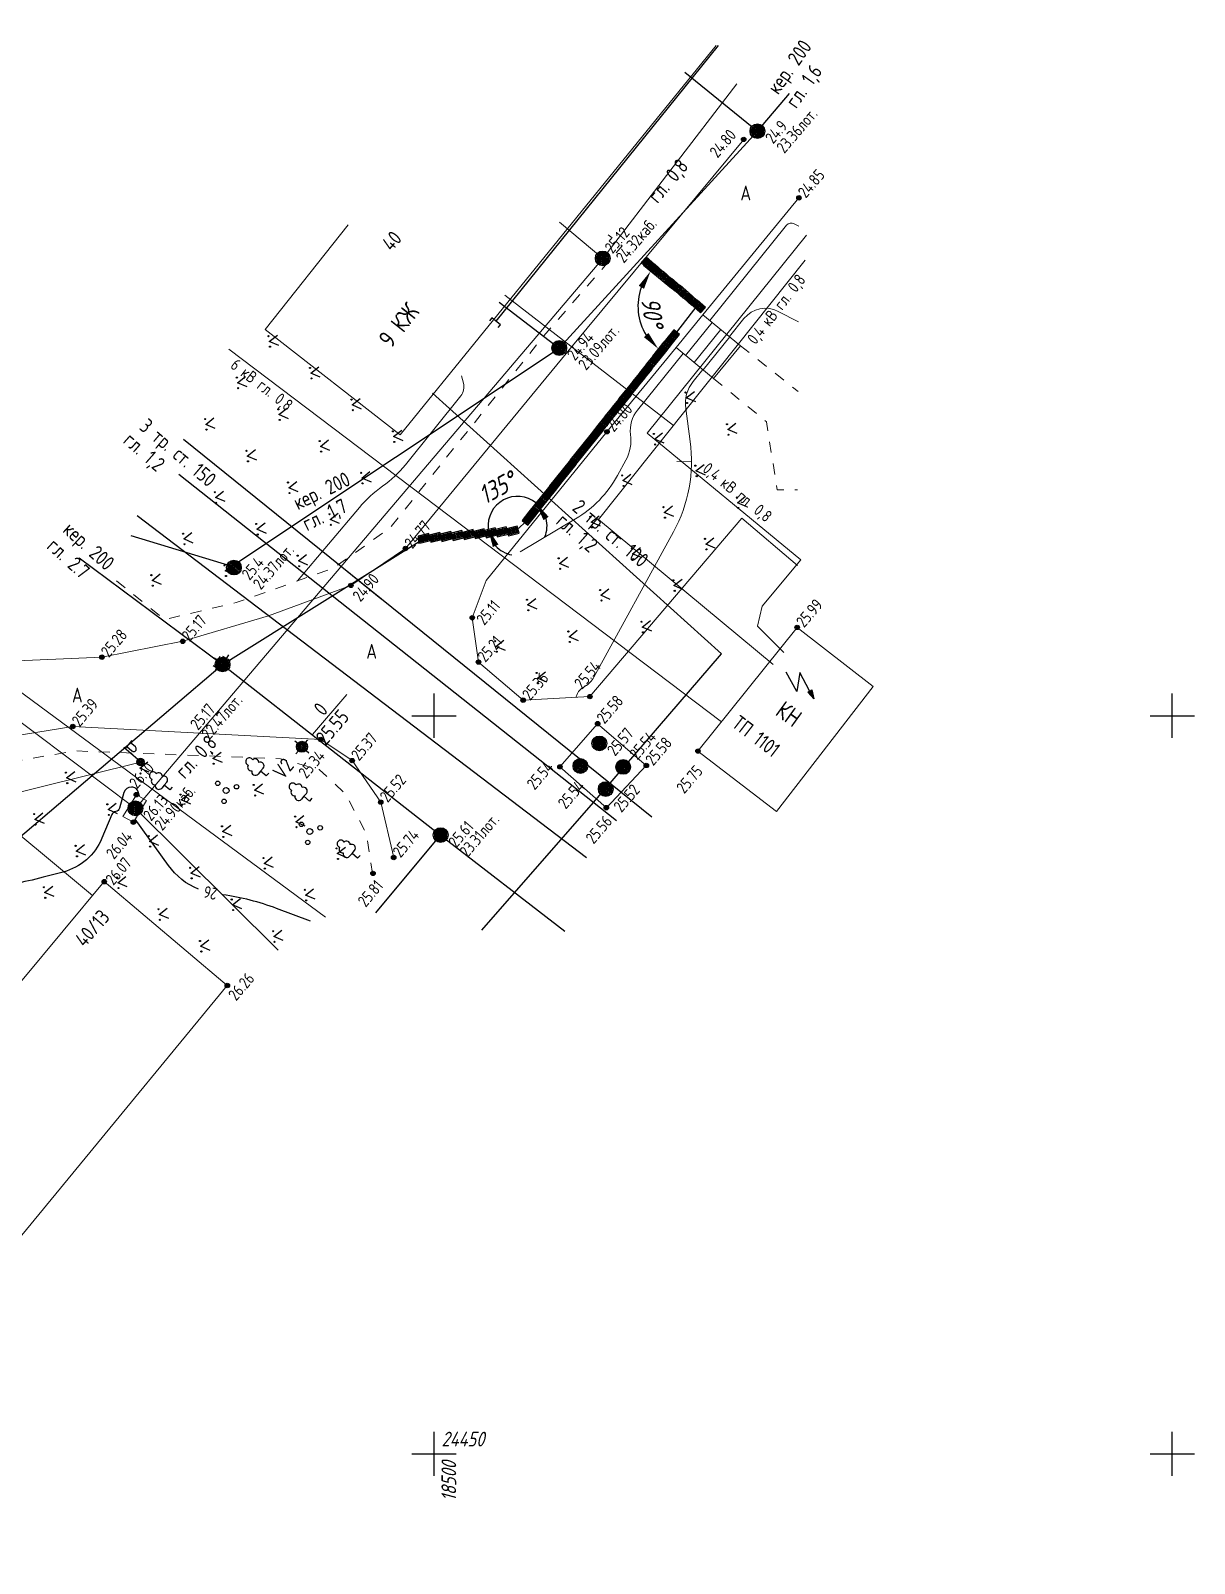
# Model space of a CAD drawing. Header units: metres. Extents: x -2 to 4153, y 0 to 2058.
# Drawn here: x 3064.7 to 3143.5, y 1448.8 to 1552.7 of the extents above; entities that cross this region are included whole.
import ezdxf
from ezdxf.enums import TextEntityAlignment as Align

# ---------------------------------------------------------------- set-up
doc = ezdxf.new("R2010")
doc.units = ezdxf.units.M
doc.linetypes.add('g5_01_5x1_5', pattern=[1.5, 0.75, -0.75])
for name, color, linetype, transparency in [('01_Геодезические пункты', 7, 'Continuous', 0.65), ('02_Сетка', 7, 'Continuous', 0.65), ('03_Здания и строения', 7, 'Continuous', 0.65), ('06_Инженерно-технические сооружения', 7, 'Continuous', 0.65), ('07_Объекты электропередачи', 7, 'Continuous', 0.65), ('10_Границы покрытий и угодий', 7, 'Continuous', 0.65), ('13_Растительность', 7, 'Continuous', 0.65), ('19_Горизонтали', 7, 'Continuous', 0.65), ('30_Канализация', 7, 'Continuous', 0.65), ('31_Водопровод', 7, 'Continuous', 0.65), ('32_Теплосеть', 7, 'Continuous', 0.65), ('33_Газопровод', 7, 'Continuous', 0.65), ('35_Телефон', 7, 'Continuous', 0.65), ('37_Кабель низкого напряжения', 7, 'Continuous', 0.65), ('38_Кабели высокого напряжения', 7, 'Continuous', 0.65), ('44_Крышки колодцев', 7, 'Continuous', 0.65), ('61_Отметки высоты поверхности', 7, 'Continuous', 0.65)]:
    doc.layers.add(name, color=color, linetype=linetype, transparency=transparency)
doc.layers.add('Сетка', color=7, linetype='Continuous')
doc.styles.add('LIKE11', font='GOST_0.TTF')
doc.styles.add('LIKE14', font='GOST_0.TTF')
doc.styles.add('LIKE17', font='GOST_0.TTF')
doc.styles.add('LIKE32', font='GOST_0.TTF')
doc.styles.add('LIKE36', font='GOST_0.TTF')
doc.styles.add('Line_GUGK', font='GOST_0.TTF')
doc.styles.add('pragmai.shx', font='GOST_0.TTF')
doc.styles.get("Standard").update_dxf_attribs({"font": '', "oblique": 15})
doc.styles.get('Standard').set_extended_font_data('GOST_type_A')
doc.linetypes.add('g5_119_1', pattern='A,4,-1,[31,GUGK_2005.shx,S=0.1,R=0,X=0,Y=0],0.35,[31,GUGK_2005.shx,S=0.08,R=0,X=0,Y=0],3.3,[31,GUGK_2005.shx,S=0.08,R=180,X=0,Y=0],0.35,[31,GUGK_2005.shx,S=0.1,R=180,X=0,Y=0],-1', length=10)
doc.linetypes.add('g5_119_3', pattern='A,4,-1,[31,GUGK_2005.shx,S=0.1,R=0,X=0,Y=0],4,[31,GUGK_2005.shx,S=0.1,R=180,X=0,Y=0],-1', length=10)
doc.linetypes.add('g5_121_g', pattern='A,4,-0.4,["Г",Line_GUGK,S=1,R=0,X=0,Y=-0.5],-1.2,12', length=17.6)
doc.linetypes.add('g5_121_kl', pattern='A,4,-0.4,["Кл",Line_GUGK,S=1,R=0,X=0,Y=-0.5],-2.2,12', length=18.6)
doc.linetypes.add('g5_122_k', pattern='A,1,-1,1.5,-0.4,["К",Line_GUGK,S=1,R=0,X=0,Y=-0.5],-1.5,1.5,-1,4,-1,4,-1,3', length=20.9)
doc.linetypes.add('g5_122_kl', pattern='A,1,-1,1.5,-0.4,["Кл",Line_GUGK,S=1,R=0,X=0,Y=-0.5],-2.4,1.5,-1,4,-1,4,-1,3', length=21.8)
doc.linetypes.add('g5_122_t', pattern='A,1,-1,1.5,-0.4,["Т",Line_GUGK,S=1,R=0,X=0,Y=-0.5],-1.5,1.5,-1,4,-1,4,-1,3', length=20.9)
doc.linetypes.add('g5_122_v', pattern='A,1,-1,1.5,-0.4,["В",Line_GUGK,S=1,R=0,X=0,Y=-0.5],-1.5,1.5,-1,4,-1,4,-1,3', length=20.9)
doc.linetypes.add('g5_133_t', pattern='A,2,[27,GUGK_2005.shx,S=0.4,R=0,X=0,Y=0],2,-1,2,[27,GUGK_2005.shx,S=0.4,R=0,X=0,Y=0],2,-1,2,[27,GUGK_2005.shx,S=0.4,R=0,X=0,Y=0],2,-0.1,["V",Line_GUGK,S=1,R=0,X=0,Y=-0.5],-1', length=15.1)
doc.dimstyles.new('ISO-25', dxfattribs={"dimtxt": 2.5, "dimasz": 2.5, "dimexe": 1.25, "dimexo": 0.625, "dimtad": 1, "dimtxsty": 'Standard', "dimcen": 2.5, "dimadec": 0, "dimazin": 0, "dimtfac": 1, "dimtmove": 0, "dimatfit": 3, "dimfxl": 1, "dimarcsym": 0})

# ---------------------------------------------------------------- blocks, each defined once
blk = doc.blocks.new('g5_012')
at = {"color": 92}
for points in [[(0, -1.5), (0, 1.5)], [(-1.5, 0), (1.5, 0)]]:
    blk.add_lwpolyline(points, dxfattribs=at)
blk = doc.blocks.new('g5_416')
at = {"color": 0}
blk.add_lwpolyline([(0.36, 0.6), (0, 0), (-0.36, 0.6)], dxfattribs=at)
for centre in [(-0.36, 0), (0.36, 0)]:
    blk.add_circle(centre, 0.0375, dxfattribs=at)
blk = doc.blocks.new('g5_330')
blk.add_hatch(color=0).paths.add_polyline_path([(0.15, 0, 1), (-0.15, 0, 1)])
at = {"color": 0}
blk.add_circle((0, 0), 0.15, dxfattribs=at)
blk = doc.blocks.new('g5_117kb')
h = blk.add_hatch(color=255)
h.paths.add_polyline_path([(0.04, 0.04), (0.46, 0.04, 0.367426), (0.04, 0.46)])
h.paths.add_polyline_path([(-0.04, 0.46, 0.367426), (-0.46, 0.04), (-0.04, 0.04)])
h.paths.add_polyline_path([(-0.04, -0.04), (-0.46, -0.04, 0.367426), (-0.04, -0.46)])
h.paths.add_polyline_path([(0.04, -0.46, 0.367426), (0.46, -0.04), (0.04, -0.04)])
at = {"color": 0}
for points in [[(-0.5, 0), (0.5, 0)], [(0, 0.5), (0, -0.5)]]:
    blk.add_lwpolyline(points, dxfattribs=at)
blk.add_circle((0, 0), 0.5, dxfattribs=at)
blk = doc.blocks.new('g5_128a')
h = blk.add_hatch(color=255)
h.paths.add_polyline_path([(-0.1625, 0.2125), (-0.3375, 0.2125), (-0.3375, -0.2125), (-0.1625, -0.2125)])
h.paths.add_polyline_path([(0.0875, 0.2125), (-0.0875, 0.2125), (-0.0875, -0.2125), (0.0875, -0.2125)])
h.paths.add_polyline_path([(0.3375, 0.2125), (0.1625, 0.2125), (0.1625, -0.2125), (0.3375, -0.2125)])
at = {"color": 0}
blk.add_lwpolyline([(-0.375, -0.25), (0.375, -0.25), (0.375, 0.25), (-0.375, 0.25)], close=True, dxfattribs=at)
for points in [[(-0.125, -0.25), (-0.125, 0.25)], [(0.125, -0.25), (0.125, 0.25)]]:
    blk.add_lwpolyline(points, dxfattribs=at)
blk = doc.blocks.new('g5_117sv')
h = blk.add_hatch(color=255)
h.paths.add_polyline_path([(-0.04, 0.46, 0.390634), (-0.46, 0, 0.11106), (-0.42, -0.2), (-0.04, 0.02)])
h.paths.add_polyline_path([(0.04, 0.02), (0.42, -0.2, 0.11106), (0.46, 0, 0.390634), (0.04, 0.46)])
h.paths.add_polyline_path([(-0.38, -0.26, 0.524447), (0.38, -0.26), (0, -0.04)])
at = {"color": 0}
for points in [[(0, 0.5), (0, 0)], [(0, 0), (-0.43, -0.25)], [(0.43, -0.25), (0, 0)]]:
    blk.add_lwpolyline(points, dxfattribs=at)
blk.add_circle((0, 0), 0.5, dxfattribs=at)
blk = doc.blocks.new('g5_121_7a')
at = {"color": 0, "lineweight": 30}
blk.add_lwpolyline([(0.25, 0.375), (0, 0.375), (0, -0.375), (0.25, -0.375)], dxfattribs=at)
blk = doc.blocks.new('g5_117t')
h = blk.add_hatch(color=255)
h.paths.add_polyline_path([(-0.04, -0.04), (-0.46, -0.04, 0.367426), (-0.04, -0.46)])
h.paths.add_polyline_path([(0.04, -0.46, 0.367426), (0.46, -0.04), (0.04, -0.04)])
h.paths.add_polyline_path([(0.46, 0.04, 0.921954), (-0.46, 0.04)])
at = {"color": 0}
for points in [[(-0.5, 0), (0.5, 0)], [(0, -0.5), (0, 0)]]:
    blk.add_lwpolyline(points, dxfattribs=at)
blk.add_circle((0, 0), 0.5, dxfattribs=at)
blk = doc.blocks.new('g5_112')
blk.add_hatch(color=0).paths.add_polyline_path([(0, 0), (0.08, 0.61), (0.36, 0.5)])
at = {"color": 0}
blk.add_lwpolyline([(0.22, 0.56), (0.75, 1.88), (-0.38, 1.2), (0.15, 2.6)], dxfattribs=at)
blk.add_lwpolyline([(0, 0), (0.08, 0.61), (0.36, 0.5)], close=True, dxfattribs=at)
blk = doc.blocks.new('g5_110_1c')
h = blk.add_hatch(color=255)
edge = h.paths.add_edge_path()
edge.add_arc((0, 0), 0.212, 0, 360)
edge = h.paths.add_edge_path(flags=16)
edge.add_arc((0, 0), 0.0975, 0, 360)
h = blk.add_hatch(color=0)
edge = h.paths.add_edge_path()
edge.add_arc((0, 0), 0.06, 0, 360)
at = {"color": 0}
for p, q in [((0, 0.25), (0, 1.5)), ((0, 1.38), (0.75, 1.38))]:
    blk.add_line(p, q, dxfattribs=at)
blk.add_lwpolyline([(0.2, 1.38), (0.2, 0.93, 1.040016), (0.55, 0.93), (0.55, 1.38)], format="xyb", dxfattribs=at)
for radius in [0.25, 0.06]:
    blk.add_circle((0, 0), radius, dxfattribs=at)
blk = doc.blocks.new('g5_005_1')
h = blk.add_hatch(color=255)
edge = h.paths.add_edge_path()
edge.add_arc((0, 0), 0.338, 0, 360)
edge = h.paths.add_edge_path(flags=16)
edge.add_arc((0, 0), 0.1, 0, 360)
at = {"color": 0}
for p, q in [((-0.625, 0), (-0.375, 0)), ((0, 0.625), (0, 0.375)), ((0.375, 0), (0.625, 0)), ((0, -0.375), (0, -0.625))]:
    blk.add_line(p, q, dxfattribs=at)
for radius in [0.375, 0.0625]:
    blk.add_circle((0, 0), radius, dxfattribs=at)
blk = doc.blocks.new('g5_394')
at = {"color": 0}
for centre, radius in [((0, 0), 0.2), ((0, 0.75), 0.15), ((-0.65, -0.37), 0.15), ((0.65, -0.37), 0.15)]:
    blk.add_circle(centre, radius, dxfattribs=at)
blk = doc.blocks.new('g5_367_1')
at = {"color": 0}
for points in [[(0, 0.5), (-0.26, 0.5)], [(0, 0.5), (0.26, 0.5)], [(0, 0), (0, 0.5)], [(0.25, 0), (0, 0)]]:
    blk.add_lwpolyline(points, dxfattribs=at)
for centre, start, end in [((-0.2, 1.16), 97.9406, 227.8197), ((0, 1.5), 90, 202.242), ((0, 1.5), 337.758, 90), ((0.2, 1.16), 312.1803, 82.0594), ((-0.26, 0.75), 115.6346, 270), ((0.26, 0.75), 270, 64.3654)]:
    blk.add_arc(centre, 0.25, start, end, dxfattribs=at)
blk = doc.blocks.new('g_scratch')
at = {"color": 0, "linetype": 'ByBlock', "lineweight": 15}
blk.add_line((0, 0), (1, 0), dxfattribs=at)
blk = doc.blocks.new('*D103')
at = {"color": 0, "lineweight": -2, "transparency": 16777216}
for start, end in [(51.2106, 185.7867), (338.2307, 14.7207), (222.2766, 258.7666)]:
    blk.add_arc((3097.68, 1519.12), 2, start, end, dxfattribs=at)
at = {"color": 0, "transparency": 16777216}
for points in [[(3099.44, 1519.51), (3099.79, 1519.74), (3098.93, 1520.67)], [(3096.01, 1517.69), (3096.39, 1517.86), (3095.69, 1518.92)]]:
    blk.add_solid(points, dxfattribs=at)
at = {"layer": 'Defpoints', "color": 0, "transparency": 16777216}
for p in [(3097.47, 1521.1), (3099.08, 1520.86, 24.75), (3097.67, 1519.12, 24.76), (3097.99, 1519.5, 24.74), (3090.95, 1518.43, 24.73)]:
    blk.add_point(p, dxfattribs=at)
at = {"color": 0, "transparency": 16777216, "insert": (3096.28, 1521.7), "char_height": 1.25, "attachment_point": 5, "rotation": 28.4987}
blk.add_mtext('135°', dxfattribs=at)
blk = doc.blocks.new('*D104')
at = {"color": 0, "lineweight": -2, "transparency": 16777216}
for p, q in [((3108.11, 1535.2), (3106.21, 1536.77)), ((3107.6, 1531.58), (3106.83, 1530.62))]:
    blk.add_line(p, q, dxfattribs=at)
blk.add_arc((3109.56, 1534), 3.72, 159.8673, 211.6418, dxfattribs=at)
at = {"color": 0, "transparency": 16777216}
for points in [[(3105.89, 1535.39), (3106.25, 1535.18), (3106.69, 1536.37)], [(3106.55, 1532.19), (3106.24, 1531.91), (3107.22, 1531.11)]]:
    blk.add_solid(points, dxfattribs=at)
at = {"layer": 'Defpoints', "color": 0, "transparency": 16777216}
for p in [(3105.89, 1534.6), (3108.35, 1535, 24.75), (3108.92, 1534.53, 24.75), (3108.27, 1532.41, 24.79), (3107.8, 1531.82, 24.79)]:
    blk.add_point(p, dxfattribs=at)
at = {"color": 0, "transparency": 16777216, "insert": (3106.81, 1533.59), "char_height": 1.25, "attachment_point": 5, "rotation": 278.4183}
blk.add_mtext('90°', dxfattribs=at)

msp = doc.modelspace()

# ---------------------------------------------------------------- linework, layer by layer
for p, q in [((3110.417, 1533.916, 24.771), (3110.082, 1533.545, 24.771)), ((3090.948, 1518.434, 24.728), (3090.978, 1517.94, 24.728)), ((3085.317, 1516.722), (3088.431, 1514.211)), ((3077.062, 1509.666), (3077.564, 1509.365)), ((3077.134, 1510.179), (3077.636, 1509.878)), ((3077.454, 1509.757), (3077.173, 1509.275)), ((3077.525, 1510.27), (3077.244, 1509.788)), ((3077.706, 1510.299), (3078.208, 1509.997)), ((3078.098, 1510.389), (3077.817, 1509.907))]:
    msp.add_line(p, q)
at = {"layer": '01_Геодезические пункты', "color": 7, "lineweight": 20, "flags": 128}
msp.add_lwpolyline([(3086.115, 1507.704), (3083.788, 1504.986)], dxfattribs=at)
at = {"layer": '03_Здания и строения', "color": 7, "linetype": 'Continuous', "lineweight": 20, "flags": 128}
for points in [[(3111.128, 1551.672), (3089.731, 1525.292), (3080.582, 1532.421), (3086.213, 1539.516)], [(3109.902, 1503.871), (3115.22, 1499.777), (3121.771, 1508.25), (3116.626, 1512.247), (3109.902, 1503.871)], [(3069.687, 1495.024), (3036.338, 1454.935), (3031.907, 1458.675), (3000.328, 1421.124), (2995.659, 1425.029), (2968.563, 1392.768), (2977.551, 1385.267), (3004.184, 1417.107), (3008.578, 1413.476), (3041.129, 1452.411), (3045.681, 1448.698), (3078.003, 1488), (3069.687, 1495.024)]]:
    msp.add_lwpolyline(points, dxfattribs=at)
at = {"layer": '06_Инженерно-технические сооружения', "color": 7, "linetype": 'Continuous', "lineweight": 20, "flags": 128}
for points in [[(3110.243, 1533.42), (3112.787, 1531.327), (3110.963, 1529.114), (3108.421, 1531.201), (3110.243, 1533.42)], [(3109.063, 1530.674), (3110.864, 1532.909)], [(3109.657, 1530.184), (3111.459, 1532.42)], [(3110.253, 1529.697), (3112.053, 1531.931)], [(3100.553, 1502.806), (3103.108, 1505.725), (3106.407, 1502.896), (3103.7, 1500.035), (3100.553, 1502.806)], [(3070.936, 1499.429), (3071.861, 1500.916), (3072.538, 1500.519), (3071.658, 1499.055), (3070.936, 1499.429)]]:
    msp.add_lwpolyline(points, dxfattribs=at)
at = {"layer": '10_Границы покрытий и угодий', "color": 7, "linetype": 'Continuous', "lineweight": 20, "flags": 128}
for points in [[(3047.108, 1511.687), (3049.873, 1515.177), (3054.053, 1511.631), (3062.753, 1509.946), (3069.527, 1510.227), (3075.005, 1511.305), (3080.804, 1513.036), (3086.394, 1515.091), (3090.087, 1517.588), (3101.296, 1531.194), (3113.002, 1545.302)], [(3116.745, 1541.341), (3110.243, 1533.42), (3108.421, 1531.201), (3103.741, 1525.499), (3095.554, 1515.417), (3094.617, 1512.901), (3095.04, 1509.9), (3098.065, 1507.315), (3102.584, 1507.561)], [(3102.584, 1507.561), (3112.875, 1519.638), (3116.643, 1516.43)], [(3089.292, 1496.661), (3088.419, 1500.405), (3086.479, 1503.224), (3084.351, 1504.653), (3067.556, 1505.531), (3062.677, 1504.733), (3059.016, 1502.68), (3057.437, 1500.789), (3042.978, 1483.196), (3032.875, 1470.857), (3023.403, 1459.444), (3003.365, 1435.026)]]:
    msp.add_lwpolyline(points, dxfattribs=at)
at = {"layer": '10_Границы покрытий и угодий', "color": 7, "linetype": 'g5_01_5x1_5', "lineweight": 20, "flags": 128}
for points in [[(3070.51, 1515.404), (3073.779, 1512.776), (3078.621, 1513.931), (3085.16, 1516.231), (3089.04, 1518.974), (3099.403, 1531.914), (3104.778, 1538.093), (3103.818, 1538.84)], [(3112.787, 1531.327), (3116.691, 1528.215)], [(3110.963, 1529.114), (3114.548, 1526.165), (3115.269, 1521.565), (3116.641, 1521.558)], [(3087.866, 1495.567), (3087.45, 1498.241), (3086.032, 1500.968), (3084.255, 1502.62), (3081.621, 1503.353), (3067.744, 1503.883), (3063.276, 1503.114), (3060.18, 1501.451), (3044.213, 1482.066), (3034.238, 1469.578), (3023.783, 1456.758), (3027.597, 1453.551)]]:
    msp.add_lwpolyline(points, dxfattribs=at)
at = {"layer": '19_Горизонтали', "color": 32, "linetype": 'Continuous', "lineweight": 20, "flags": 128}
for points, elevation in [([(3116.737, 1539.433), (3116.427, 1539.594, 0.3568407), (3115.898, 1539.483), (3110.703, 1533.042)], 25), ([(3116.71, 1532.942), (3115.347, 1533.65, 0.3568425), (3113.021, 1533.162), (3112.038, 1531.944)], 25.5), ([(3097.857, 1517.374), (3101.606, 1519.594, 0.1345766), (3104.448, 1522.533), (3105.02, 1523.576, 0.1608018), (3105.34, 1525.314), (3105.34, 1525.314, -0.2066994), (3105.798, 1526.961), (3108.9, 1530.807)], 25), ([(3093.878, 1529.281), (3094.012, 1528.798, -0.2411521), (3093.832, 1527.924), (3090.091, 1523.264, -0.0701257), (3088.539, 1521.806), (3088.539, 1521.806, 0.0641041), (3086.967, 1520.365), (3082.774, 1515.392)], 25), ([(3101.625, 1507.509), (3101.752, 1507.772, -0.1476671), (3102.13, 1508.183), (3102.261, 1508.261, 0.1345765), (3102.858, 1508.878), (3108.248, 1518.718, 0.1608039), (3109.378, 1524.846), (3109.072, 1527.069, -0.2067018), (3109.583, 1528.905), (3110.234, 1529.712)], 25.5)]:
    msp.add_lwpolyline(points, format="xyb", dxfattribs=dict(at, elevation=elevation))
at = {"layer": '19_Горизонтали', "color": 32, "linetype": 'Continuous', "lineweight": 30, "elevation": 26, "flags": 128}
for points in [[(3072.069, 1500.814), (3071.995, 1501.107, 0.3282041), (3071.621, 1501.416), (3071.525, 1501.422, 0.3509997), (3071.02, 1501.062), (3070.717, 1499.998, -0.2905339), (3070.471, 1499.778), (3070.471, 1499.778, 0.2581722), (3070.202, 1499.565), (3069.528, 1497.959, -0.2330162), (3066.904, 1495.677), (3065.547, 1495.319, -0.0227177), (3063.543, 1494.887), (3063.543, 1494.887, -0.0129575), (3061.512, 1494.598), (3060.48, 1494.479)], [(3076.073, 1494.505, -0.1413574), (3074.029, 1496.126), (3071.791, 1499.263)], [(3083.658, 1492.339), (3081.362, 1493.205, 0.0558408), (3077.717, 1494.133, 0.0558408)]]:
    msp.add_lwpolyline(points, format="xyb", dxfattribs=at)
at = {"layer": '30_Канализация', "color": 32, "linetype": 'g5_122_k', "lineweight": 30, "flags": 128}
for points in [[(3109.018, 1549.866), (3113.933, 1545.859), (3116.114, 1548.419)], [(3096.434, 1534.273), (3100.505, 1531.171), (3113.933, 1545.859)], [(3071.484, 1518.477), (3078.337, 1516.402), (3100.505, 1531.171)], [(3067.996, 1516.952), (3077.7, 1509.732), (3092.474, 1498.176)], [(3088.093, 1492.919), (3092.474, 1498.176), (3100.897, 1491.665)]]:
    msp.add_lwpolyline(points, dxfattribs=at)
at = {"layer": '30_Канализация', "color": 32, "linetype": 'g5_121_kl', "lineweight": 30, "elevation": 24.789, "flags": 128}
msp.add_lwpolyline([(3108.465, 1532.25), (3109.853, 1534.037)], dxfattribs=at)
at = {"layer": '30_Канализация', "color": 32, "linetype": 'g5_121_kl', "lineweight": 30, "flags": 128}
for points in [[(3097.614, 1518.843), (3098.362, 1519.514)], [(3077.7, 1509.732), (3091.372, 1518.283)]]:
    msp.add_lwpolyline(points, dxfattribs=at)
at = {"layer": '30_Канализация', "color": 32, "linetype": 'g5_122_kl', "lineweight": 30, "flags": 128}
msp.add_lwpolyline([(2952.099, 1391.028), (2988.346, 1436.727), (3001.279, 1442.956), (3023.626, 1470.585), (3032.856, 1462.71), (3060.167, 1494.833), (3077.7, 1509.732)], dxfattribs=at)
at = {"layer": '31_Водопровод', "color": 4, "linetype": 'g5_122_v', "lineweight": 30, "flags": 128}
for points in [[(3075.044, 1525.006), (3106.769, 1499.422)], [(3071.924, 1519.817), (3102.363, 1496.655)]]:
    msp.add_lwpolyline(points, dxfattribs=at)
at = {"layer": '32_Теплосеть', "color": 5, "linetype": 'g5_122_t', "lineweight": 30, "flags": 128}
for points in [[(3091.914, 1528.105), (3111.495, 1510.454)], [(3095.265, 1491.745), (3102.837, 1500.394), (3111.495, 1510.454)]]:
    msp.add_lwpolyline(points, dxfattribs=at)
at = {"layer": '32_Теплосеть', "color": 1, "linetype": 'g5_122_t', "lineweight": 30, "flags": 128}
msp.add_lwpolyline([(3074.745, 1522.628), (3104.389, 1499.166)], dxfattribs=at)
at = {"layer": '33_Газопровод', "color": 132, "linetype": 'g5_121_g', "lineweight": 30, "flags": 128}
msp.add_lwpolyline([(3096.239, 1532.982), (3111.286, 1551.654)], dxfattribs=at)
at = {"layer": '35_Телефон', "color": 6, "linetype": 'g5_133_t', "lineweight": 20, "flags": 128}
for points in [[(3112.532, 1549.063), (3103.456, 1537.241), (3100.523, 1539.694)], [(3103.456, 1537.241), (3071.799, 1499.989), (3051.255, 1515.415)], [(3071.799, 1499.989), (3081.476, 1490.388)]]:
    msp.add_lwpolyline(points, dxfattribs=at)
at = {"layer": '37_Кабель низкого напряжения', "color": 1, "linetype": 'g5_119_3', "lineweight": 20, "flags": 128}
for points in [[(2934.485, 1564.77), (2955.588, 1546.038), (2978.365, 1525.631), (3012.93, 1496.6), (3041.583, 1477.38), (3061.663, 1500.531), (3072.142, 1503.128)], [(3117.248, 1538.82), (3106.457, 1525.405), (3116.867, 1516.815), (3114.244, 1513.683), (3113.947, 1512.329), (3115.725, 1510.552)], [(3114.993, 1509.723), (3103.174, 1519.56), (3117.164, 1537.127)], [(3108.249, 1525.932), (3096.814, 1534.755)], [(3084.666, 1492.615), (3055.881, 1513.863)], [(3045.623, 1513.445), (3068.902, 1494.08)]]:
    msp.add_lwpolyline(points, dxfattribs=at)
at = {"layer": '38_Кабели высокого напряжения', "color": 1, "linetype": 'g5_119_1', "lineweight": 20, "flags": 128}
msp.add_lwpolyline([(3111.493, 1505.854), (3078.134, 1531.086)], dxfattribs=at)

# ---------------------------------------------------------------- block references
at = {"layer": '01_Геодезические пункты', "color": 7, "linetype": 'Continuous', "lineweight": 20, "rotation": 49.42757553168038}
msp.add_blockref('g5_005_1', (3083.08, 1504.159, 25.547), dxfattribs=at)
at = {"layer": '02_Сетка', "color": 92, "linetype": 'Continuous', "lineweight": 15, "ltscale": 0.5}
for p in [(3092.029, 1506.265), (3142.029, 1506.265), (3092.029, 1456.265), (3142.029, 1456.265)]:
    msp.add_blockref('g5_012', p, dxfattribs=at)
at = {"layer": '06_Инженерно-технические сооружения', "color": 7, "linetype": 'Continuous', "lineweight": 20}
for p, rotation in [((3106.511, 1536.898, 24.731), 137.8972527777778), ((3107.086, 1536.418, 24.734), 137.8972527777778), ((3107.661, 1535.933, 24.734), 137.8972527777778), ((3108.233, 1535.452, 24.747), 137.8972527777778), ((3108.81, 1534.969, 24.747), 137.8972527777778), ((3109.389, 1534.483, 24.771), 137.8972527777778), ((3109.971, 1533.982, 24.771), 137.8972532126398), ((3108.229, 1531.958, 24.789), 230.9635388888889), ((3107.759, 1531.369, 24.784), 230.9635388888889), ((3106.83, 1530.2, 24.754), 230.9635388888889), ((3107.294, 1530.785, 24.754), 230.9635388888889), ((3105.896, 1529.026, 24.76), 230.9635388888889), ((3106.365, 1529.615, 24.765), 230.9635388888889), ((3104.961, 1527.852, 24.768), 230.9635388888889), ((3105.427, 1528.438, 24.768), 230.9635388888889), ((3104.493, 1527.266, 24.77), 230.9635388888889), ((3103.557, 1526.088, 24.775), 230.9635388888889), ((3104.025, 1526.68, 24.769), 230.9635388888889), ((3102.623, 1524.912, 24.769), 230.9635388888889), ((3103.09, 1525.502, 24.769), 230.9635388888889), ((3101.684, 1523.739, 24.762), 230.9635388888889), ((3102.153, 1524.327, 24.774), 230.9635388888889), ((3101.217, 1523.153, 24.725), 230.9635388888889), ((3100.286, 1521.977, 24.752), 230.9635388888889), ((3100.751, 1522.566, 24.752), 230.9635388888889), ((3099.355, 1520.801, 24.752), 230.9635388888889), ((3099.817, 1521.389, 24.766), 230.9635388888889), ((3098.416, 1519.631, 24.736), 230.9635389504776), ((3098.886, 1520.213, 24.747), 230.9635388888889), ((3095.116, 1518.596, 24.751), 14.13383888888889), ((3095.867, 1518.657, 24.723), 14.13383888888889), ((3096.612, 1518.719, 24.723), 14.13383888888889), ((3097.363, 1518.781, 24.761), 14.13383888888889), ((3091.372, 1518.283, 24.728), 14.1338377312996), ((3092.121, 1518.344, 24.728), 14.13383888888889), ((3092.867, 1518.408, 24.738), 14.13383888888889), ((3093.617, 1518.468, 24.738), 14.13383888888889), ((3094.368, 1518.534, 24.734), 14.13383888888889)]:
    msp.add_blockref('g5_128a', p, dxfattribs=dict(at, rotation=rotation))
at = {"layer": '07_Объекты электропередачи', "color": 7, "linetype": 'Continuous', "lineweight": 20}
for name, p, rotation in [('g5_112', (3117.753, 1507.409), 49.46868666766576), ('g5_110_1c', (3072.142, 1503.128, 25.66), 49.42757553168038)]:
    msp.add_blockref(name, p, dxfattribs=dict(at, rotation=rotation))
at = {"layer": '13_Растительность', "color": 92, "linetype": 'Continuous', "lineweight": 20, "ltscale": 0.5, "rotation": 277.5631784342272}
for p in [(3080.865, 1531.616), (3078.716, 1528.809), (3083.672, 1529.467), (3109.113, 1527.801), (3086.48, 1527.317), (3076.567, 1526.001), (3081.523, 1526.659), (3089.287, 1525.168), (3106.964, 1524.993), (3111.92, 1525.651), (3079.374, 1523.852), (3084.33, 1524.51), (3109.771, 1522.844), (3082.181, 1521.703), (3087.138, 1522.361), (3104.815, 1522.186), (3077.225, 1521.045), (3112.578, 1520.695), (3084.989, 1519.554), (3107.622, 1520.037), (3080.032, 1518.896), (3102.665, 1519.379), (3075.076, 1518.237), (3110.429, 1517.888), (3082.839, 1516.746), (3100.516, 1516.571), (3105.473, 1517.23), (3072.926, 1515.43), (3077.883, 1516.088), (3103.323, 1514.422), (3108.28, 1515.08), (3098.367, 1513.764), (3106.131, 1512.273), (3101.174, 1511.615), (3096.218, 1510.957), (3099.025, 1508.808), (3077.05, 1503.368), (3067.137, 1502.052), (3072.093, 1502.71), (3079.857, 1501.219), (3069.944, 1499.903), (3074.901, 1500.561), (3064.988, 1499.244), (3082.664, 1499.07), (3072.751, 1497.753), (3077.708, 1498.411), (3067.795, 1497.095), (3085.472, 1496.92), (3075.559, 1495.604), (3080.515, 1496.262), (3070.602, 1494.946), (3065.646, 1494.288), (3083.323, 1494.113), (3073.41, 1492.797), (3078.366, 1493.455), (3076.217, 1490.648), (3081.173, 1491.306)]:
    msp.add_blockref('g5_416', p, dxfattribs=at)
at = {"layer": '13_Растительность', "color": 92, "linetype": 'Continuous', "lineweight": 20, "rotation": 49.46868666766576}
for name, p in [('g5_367_1', (3080.662, 1502.184)), ('g5_367_1', (3074.132, 1501.235)), ('g5_394', (3077.944, 1501.197)), ('g5_367_1', (3083.593, 1500.481)), ('g5_394', (3083.611, 1498.418)), ('g5_367_1', (3086.851, 1496.616))]:
    msp.add_blockref(name, p, dxfattribs=at)
at = {"layer": '19_Горизонтали', "color": 32, "linetype": 'Continuous', "lineweight": -3, "rotation": 178.6920101225205}
msp.add_blockref('g_scratch', (3109.467, 1523.451, 25.5), dxfattribs=at)
at = {"layer": '33_Газопровод', "color": 7, "linetype": 'Continuous', "lineweight": 20, "rotation": 231.1354320039291}
msp.add_blockref('g5_121_7a', (3096.239, 1532.982), dxfattribs=at)
at = {"layer": '44_Крышки колодцев', "color": 7, "linetype": 'Continuous', "lineweight": 20}
for name, p, rotation in [('g5_117kb', (3113.933, 1545.859, 24.898), 49.42757553168038), ('g5_117sv', (3103.456, 1537.241, 25.12), 49.46868666766576), ('g5_117kb', (3100.505, 1531.171, 24.937), 49.42757553168038), ('g5_117kb', (3078.471, 1516.301, 25.4), 49.46868666766576), ('g5_117kb', (3077.7, 1509.732, 25.172), 49.42757553168038), ('g5_117t', (3103.224, 1504.386, 25.573), 49.42757553168038), ('g5_117t', (3101.942, 1502.857, 25.538), 49.42757553168038), ('g5_117t', (3104.836, 1502.797, 25.544), 49.42757553168038), ('g5_117t', (3103.658, 1501.292, 25.516), 49.42757553168038), ('g5_117sv', (3071.799, 1499.989, 26.134), 49.42757553168038), ('g5_117kb', (3092.474, 1498.176, 25.607), 49.42757553168038)]:
    msp.add_blockref(name, p, dxfattribs=dict(at, rotation=rotation))
at = {"layer": '61_Отметки высоты поверхности', "color": 7, "linetype": 'Continuous', "lineweight": 20}
for p, rotation in [((3113.002, 1545.302, 24.8), 49.42757553168038), ((3116.745, 1541.341, 24.853), 49.42757553168038), ((3103.741, 1525.499, 24.802), 49.42757553168038), ((3090.087, 1517.588, 24.773), 49.42757553168038), ((3086.394, 1515.091, 24.903), 49.42757553168038), ((3094.617, 1512.901, 25.109), 49.42757553168038), ((3116.626, 1512.247, 25.986), 49.42757553168038), ((3075.005, 1511.305, 25.173), 49.42757553168038), ((3069.527, 1510.227, 25.285), 49.42757553168038), ((3095.04, 1509.9, 25.208), 49.42757553168038), ((3098.065, 1507.315, 25.359), 49.42757553168038), ((3102.584, 1507.561, 25.538), 49.42757553168038), ((3067.556, 1505.531, 25.387), 49.42757553168038), ((3103.108, 1505.725, 25.579), 49.42757553168038), ((3084.351, 1504.653, 25.336), 49.42757553168038), ((3086.479, 1503.224, 25.37), 49.42757553168038), ((3109.902, 1503.871, 25.752), 49.42757553168038), ((3100.553, 1502.806, 25.542), 49.42757553168038), ((3106.407, 1502.896, 25.582), 49.42757553168038), ((3071.861, 1500.916, 26.095), 49.42757553168038), ((3088.419, 1500.405, 25.518), 49.42757553168038), ((3103.7, 1500.035, 25.565), 49.42757553168038), ((3071.658, 1499.055, 26.04), 49.42757553168038), ((3089.292, 1496.661, 25.741), 49.42757553168038), ((3069.687, 1495.024, 26.072), 49.42757553168038), ((3087.892, 1495.584), 320.1837874390728), ((3078.022, 1487.992), 320.1837874390728)]:
    msp.add_blockref('g5_330', p, dxfattribs=dict(at, rotation=rotation))

# ---------------------------------------------------------------- texts
at = {"color": 7, "linetype": 'Continuous', "lineweight": 15, "ltscale": 0.5, "style": 'LIKE11'}
for s, rotation, p in [('23.36лот.', 49.42758, (3115.756, 1544.298)), ('24.9', 49.42758, (3114.996, 1544.949)), ('24.32каб.', 49.46869, (3104.884, 1536.867)), ('25.12', 49.46869, (3104.124, 1537.517)), ('23.09лот.', 49.42758, (3102.328, 1529.61)), ('24.94', 49.42758, (3101.569, 1530.26)), ('25.4', 49.46869, (3079.535, 1515.391)), ('24.37лот.', 49.46869, (3080.295, 1514.741)), ('22.47лот.', 49.42758, (3076.803, 1504.58)), ('25.17', 49.42758, (3076.044, 1505.231)), ('25.57', 49.42758, (3104.287, 1503.475)), ('25.54', 49.42758, (3105.801, 1503.222)), ('24.90каб.', 49.42758, (3073.622, 1498.428)), ('25.54', 49.42758, (3100.951, 1499.886)), ('25.52', 49.42758, (3104.721, 1499.657)), ('26.13', 49.42758, (3072.862, 1499.079)), ('23.31лот.', 49.42758, (3094.297, 1496.615)), ('25.61', 49.42758, (3093.537, 1497.265))]:
    msp.add_text(s, height=0.8, rotation=rotation, dxfattribs=at).set_placement(p)
at = {"layer": '01_Геодезические пункты', "color": 7, "linetype": 'Continuous', "lineweight": 20, "ltscale": 0.5, "style": 'LIKE36'}
for s, p in [('0', (3084.547, 1506.181)), ('25.55', (3084.69, 1504.195)), ('V2', (3081.775, 1501.867))]:
    msp.add_text(s, height=1, rotation=49.42758, dxfattribs=at).set_placement(p)
at = {"layer": '03_Здания и строения', "color": 7, "linetype": 'Continuous', "lineweight": 15}
for s, height, rotation, style, p in [('40', 1, 49.1051, 'LIKE36', (3089.16, 1537.668)), ('9 КЖ', 1.2, 51.66825, 'LIKE14', (3089.12, 1531.098)), ('КН', 1.2, 324.10283, 'LIKE14', (3115.068, 1506.363)), ('ТП 1101', 1, 322.52563, 'LIKE11', (3112.136, 1505.563)), ('40/13', 1, 49.1051, 'LIKE36', (3068.363, 1490.525))]:
    msp.add_text(s, height=height, rotation=rotation, dxfattribs=dict(at, style=style)).set_placement(p)
at = {"layer": '10_Границы покрытий и угодий', "color": 7, "linetype": 'Continuous', "lineweight": 15, "style": 'LIKE11'}
for p in [(3112.779, 1541.172), (3087.439, 1510.13), (3067.501, 1507.162)]:
    msp.add_text('А', height=1, dxfattribs=at).set_placement(p)
at = {"layer": '19_Горизонтали', "color": 32, "linetype": 'Continuous', "lineweight": 15, "style": 'pragmai.shx'}
msp.add_text('26', height=0.8, rotation=166.25989, dxfattribs=at).set_placement((3076.88, 1494.258, 26), align=Align.MIDDLE_CENTER)
at = {"layer": '30_Канализация', "color": 12, "linetype": 'Continuous', "lineweight": 15, "style": 'LIKE32'}
for s, rotation, p in [('кер. 200', 54.77103, (3115.337, 1548.273)), ('гл. 1,6', 54.77103, (3116.565, 1547.332)), ('кер. 200', 25.67696, (3082.801, 1520.174)), ('гл. 1,7', 25.67696, (3083.417, 1518.755)), ('кер. 200', 317.71319, (3066.811, 1518.75)), ('гл. 2.7', 317.71319, (3065.726, 1517.647))]:
    msp.add_text(s, height=1, rotation=rotation, dxfattribs=at).set_placement(p)
at = {"layer": '32_Теплосеть', "color": 5, "linetype": 'Continuous', "lineweight": 15, "style": 'LIKE32'}
for s, rotation, p in [('3 тр. ст. 150', 319.65165, (3071.996, 1525.712)), ('гл. 1,2', 318.57644, (3070.897, 1524.795)), ('2 тр. ст. 100', 319.65165, (3101.318, 1520.234)), ('гл. 1,2', 318.57644, (3100.219, 1519.316))]:
    msp.add_text(s, height=1, rotation=rotation, dxfattribs=at).set_placement(p)
at = {"layer": '35_Телефон', "color": 6, "linetype": 'Continuous', "lineweight": 15, "style": 'LIKE32'}
for rotation, p in [(49.60597, (3107.168, 1540.906)), (46.88322, (3075.13, 1501.93))]:
    msp.add_text('гл. 0,8', height=1, rotation=rotation, dxfattribs=at).set_placement(p)
at = {"layer": '37_Кабель низкого напряжения', "color": 1, "linetype": 'Continuous', "lineweight": 15, "style": 'LIKE32'}
for rotation, p in [(52.08566, (3113.803, 1531.346)), (320.92573, (3110.152, 1522.855))]:
    msp.add_text('0,4 кВ гл. 0,8', height=0.8, rotation=rotation, dxfattribs=at).set_placement(p)
at = {"layer": '38_Кабели высокого напряжения', "color": 1, "linetype": 'Continuous', "lineweight": 15, "style": 'LIKE32'}
msp.add_text('6 кВ гл. 0,8', height=0.8, rotation=322.16131, dxfattribs=at).set_placement((3078.17, 1529.876))
at = {"layer": '61_Отметки высоты поверхности', "color": 7, "linetype": 'Continuous', "lineweight": 15, "ltscale": 0.5, "style": 'LIKE17'}
for s, p in [('24.80', (3111.231, 1543.996)), ('24.85', (3117.211, 1541.271)), ('24.80', (3104.208, 1525.429)), ('24.77', (3090.554, 1517.518)), ('24.90', (3087.044, 1513.923)), ('25.11', (3095.43, 1512.337)), ('25.99', (3117.092, 1512.177)), ('25.17', (3075.471, 1511.235)), ('25.28', (3069.994, 1510.157)), ('25.21', (3095.506, 1509.829)), ('25.54', (3102.058, 1508.006)), ('25.36', (3098.532, 1507.244)), ('25.58', (3103.574, 1505.655)), ('25.39', (3068.022, 1505.461)), ('25.37', (3086.946, 1503.154)), ('25.58', (3106.873, 1502.825)), ('25.34', (3083.378, 1501.952)), ('26.10', (3071.914, 1501.268, 26)), ('25.54', (3098.843, 1501.184)), ('25.75', (3108.977, 1500.931)), ('25.52', (3088.886, 1500.335)), ('25.56', (3102.835, 1497.517)), ('26.04', (3070.343, 1496.482)), ('25.74', (3089.759, 1496.591)), ('26.07', (3070.309, 1494.727)), ('25.81', (3087.397, 1493.246, 4.265)), ('26.26', (3078.621, 1486.897, 4.265))]:
    msp.add_text(s, height=0.8, rotation=49.42758, dxfattribs=at).set_placement(p)
at = {"layer": 'Сетка', "color": 3, "oblique": 15}
msp.add_text('24450', height=1, dxfattribs=at).set_placement((3092.529, 1456.765))
msp.add_text('18500', height=1, rotation=90, dxfattribs=at).set_placement((3092.529, 1455.765), align=Align.TOP_RIGHT)

# ---------------------------------------------------------------- dimensions: what is measured, and where the dimension line sits
dim = msp.add_angular_dim_2l(base=(3105.889, 1534.605), line1=((3108.271, 1532.407, 24.789), (3107.799, 1531.825, 24.789)), line2=((3108.348, 1535.003, 24.747), (3108.92, 1534.532, 24.747)), dimstyle='ISO-25', override={"dimscale": 0.5})
dim.commit()
dim.dimension.update_dxf_attribs({"geometry": '*D104', "text_midpoint": (3105.88, 1533.457), "dimtype": 162})
dim = msp.add_angular_dim_2l(base=(3097.468, 1521.102), line1=((3097.986, 1519.497, 24.736), (3099.082, 1520.862, 24.752)), line2=((3090.948, 1518.434, 24.728), (3097.665, 1519.115, 24.761)), dimstyle='ISO-25', override={"dimscale": 0.5})
dim.commit()
dim.dimension.update_dxf_attribs({"geometry": '*D103', "text_midpoint": (3096.28, 1521.695)})

doc.saveas('drawing.dxf')
